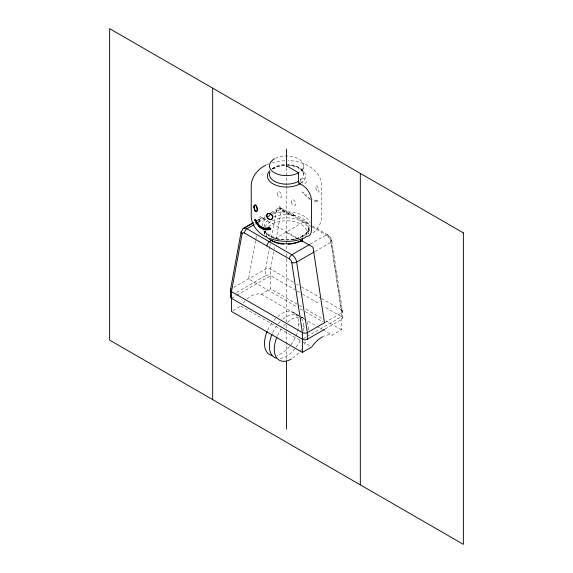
<?xml version="1.0" encoding="UTF-8"?>
<svg xmlns="http://www.w3.org/2000/svg" width="573" height="573" viewBox="0 0 573 573"><rect width="100%" height="100%" fill="white"/><g stroke="black" fill="none" stroke-linecap="round" stroke-linejoin="round"><path stroke-width="0.43" stroke-dasharray="2.87 2.15" d="M264.962 230.898L265.772 232.144L265.406 231.693C276.48 242.658 296.814 242.68 307.737 231.499L307.372 231.95L308.983 228.24L308.718 229.451L308.962 227.545L308.389 233.985M256.446 235.883L248.539 278.901L297.344 307.078M258.867 222.718L259.999 216.573L297.86 238.432M269.804 246.44L265.657 269.016L265.657 275.67L236.42 292.552M269.969 245.573L270.284 243.833M271.401 237.752L276.351 210.835A6.919 3.99 60 0 1 281.157 209.023L311.361 226.464M273.772 251.733L270.592 269.045L270.592 288.835L297.194 304.191M274.302 248.847L274.567 247.407M276.028 239.471L281.2 211.344A3.445 1.984 60 0 1 283.599 210.441A3.459 1.998 -60 0 0 281.157 209.023L272.784 213.858M308.854 228.813L308.983 228.24M317.421 201.281L316.948 199.97M313.216 232.824C318.273 228.648 321.74 222.417 321.768 215.77L321.768 186.196C321.489 169.436 302.78 160.44 287.954 160.612M272.87 169.078L278.277 166.528L284.774 165.404M260.3 218.757L265.6 215.684M270.9 212.619L278.041 208.522L279.717 208.071L282.167 208.515L310.258 224.659M272.992 168.233L273.3 168.061A2.077 1.167 61.1 0 0 274.732 167.23M257.069 220.626L260.923 218.399L257.134 220.584M258.094 221.379L265.7 216.981M268.744 215.226L271.029 213.908M271.788 213.471L276.351 210.835A3.459 2.335 10.4 0 1 281.2 211.344M254.527 224.394L257.571 222.639M258.33 222.202L267.462 216.931M268.221 216.494L269.74 215.613M274.711 238.683L303.618 221.995A3.459 1.998 -60 0 1 306.061 223.406M233.705 287.46L265.657 269.016A3.488 2.013 0 0 1 270.578 269.052L293.727 282.396M310.1 244.184L326.08 234.966A3.459 1.998 -60 0 1 328.522 236.377A3.445 1.984 60 0 1 330.922 240.051L341.529 310L341.529 329.79L332.24 335.148A24.202 13.974 -60 0 0 323.236 336.451M231.471 298.282L236.076 295.625M236.842 295.181L270.592 275.699L294.973 289.773M314.906 251.54L330.879 242.315A3.459 1.583 -8.6 0 0 330.922 240.051M233.018 310.523L240.76 306.054A24.202 13.974 -60 0 1 241.355 305.223M247.142 298.934A24.202 13.974 -60 0 1 261.302 294.2L270.592 288.835M324.841 322.506L341.572 312.851A3.488 2.013 0 0 0 341.515 310.007M303.174 338.793L306.24 337.024M307.013 336.58L341.529 316.654L323.795 306.412M325.17 328.966L341.572 319.498A3.488 2.013 0 0 0 341.515 316.661M266.438 164.895L268.63 163.935M272.017 162.696L277.869 161.314L286.5 160.576M288.226 165.404C293.19 165.747 298.461 167.087 302.05 170.733L301.642 170.288L302.931 172.079L303.525 174.192L303.511 165.396M312.364 225.877L328.522 235.274L330.463 237.43L331.71 240.159L342.568 311.332L342.568 318.18M312.135 226.915L328.522 236.377M286.5 232.538L297.845 239.091M296.807 284.179L298.347 285.067M301.434 286.851L320.708 297.981M321.482 298.426L341.529 310M297.194 291.055L301.627 293.612M302.365 294.042L319.362 303.855M299.407 305.473L301.627 306.748M306.061 309.313L323.795 319.548M326.008 320.83L341.529 329.79M300.445 308.861L304.32 311.103M305.094 311.547L322.907 321.833M293.455 312.486L298.347 315.308M301.14 316.926L303.239 318.137M261.302 294.2L298.648 315.759M299.4 316.196L316.181 325.879M316.948 326.324L322.298 329.411M323.065 329.855L332.24 335.148M298.726 323.709L299.951 324.411M303.002 326.18L304.836 327.24M307.894 329.002L308.503 329.353M240.76 306.054L301.763 341.272M302.523 341.716L310.172 346.128M306.419 196.317L302.458 192.958L302.573 192.084A0.752 0.552 43.1 0 1 303.282 192.335L306.841 195.436M264.038 231.084L264.647 234.078M341.572 312.851L330.879 242.315A6.919 3.99 60 0 0 326.08 234.966M302.386 237.58L302.637 235.252A12.448 7.184 60 0 0 305.853 236.405M286.5 167.789L286.5 184.793M286.5 185.688L286.5 250.136M286.5 253.717L286.5 258.194M286.5 259.089L286.5 321.747M286.5 325.328L286.5 330.693M286.5 331.588L286.5 359.335M317.091 200.135A14.955 5.594 51 0 1 313.359 200.958M310.638 199.698A14.955 5.594 51 0 1 306.77 196.761M317.191 201.109A16.13 4.942 41.5 0 1 312.156 199.683M310.229 198.638A16.13 4.942 41.5 0 1 306.426 196.081M275.355 158.377A17.025 9.827 0 0 1 298.54 158.857A17.025 9.827 0 0 1 299.364 172.244M272.368 168.849A17.025 9.827 0 0 1 296.835 166.528A17.025 9.827 0 0 1 299.378 180.76M272.039 168.827A19.102 11.023 0 0 1 298.619 167.509A19.102 11.023 0 0 1 301.563 182.816M310.065 229.272A24.288 14.024 0 0 1 287.861 239.865A24.288 14.024 0 0 1 263.745 230.769M262.219 226.22A24.288 14.024 0 0 1 265.664 218.65M268.501 216.444A24.288 14.024 0 0 1 270.148 215.491M272.848 214.266A24.288 14.024 0 0 1 310.151 222.668M273.443 216.995A22.462 12.971 0 0 1 306.591 221.751A22.462 12.971 0 0 1 293.276 239.908M279.982 239.958A22.462 12.971 0 0 1 264.626 230.496M264.067 226.908A22.462 12.971 0 0 1 268.458 219.817M268.608 226.901A20.392 11.768 0 0 1 294.3 221.665A20.392 11.768 0 0 1 306.061 235.854M266.939 235.854A20.392 11.768 0 0 1 266.166 231.7M264.948 227.187A22.462 12.971 0 0 1 292.058 218.277A22.462 12.971 0 0 1 308.453 233.598M264.948 234.5A22.462 12.971 0 0 1 264.038 230.847M265.643 275.663A3.488 2.013 0 0 1 270.578 275.706M301.52 318.266A24.202 13.974 -60 0 1 303.224 330.958M300.202 340.348A24.202 13.974 -60 0 1 279.388 358.497M272.798 332.483A24.202 13.974 -60 0 1 276.243 326.517M278.299 323.802A24.202 13.974 -60 0 1 280.519 321.353M282.861 319.204A24.202 13.974 -60 0 1 298.605 315.451M243.217 302.866A24.202 13.974 -60 0 1 245.165 300.761M301.663 317.499A24.202 13.974 -60 0 1 304.643 319.082M306.834 321.804A24.202 13.974 -60 0 1 308.439 331.173M305.717 341.78A24.202 13.974 -60 0 1 303.489 346.221M301.713 349.036A24.202 13.974 -60 0 1 292.925 358.032M277.504 335.699A24.202 13.974 -60 0 1 281.121 329.353M283.578 326.166A24.202 13.974 -60 0 1 285.519 324.06M287.503 322.234A24.202 13.974 -60 0 1 298.562 317.148M277.719 316.59A24.202 13.974 -60 0 1 298.719 324.203A24.202 13.974 -60 0 1 276.902 355.31M267.727 330.048A24.202 13.974 -60 0 1 271.931 322.878M273.794 320.522A24.202 13.974 -60 0 1 275.742 318.416M293.605 214.789L293.433 215.126A17.133 9.891 60 0 1 278.793 206.703L278.686 205.865L279.38 206.137A15.75 9.096 60 0 0 292.817 213.901L293.605 214.789M331.839 240.746L331.481 239.736L331.839 240.746M291.306 201.983A3.28 1.898 60 0 0 295.152 205.564A3.28 1.898 60 0 0 294.25 200.514A3.28 1.898 60 0 0 291.306 201.983M277.167 193.817A3.28 1.898 60 0 0 281.014 197.399A3.28 1.898 60 0 0 280.111 192.356A3.28 1.898 60 0 0 277.167 193.817M300.696 181.211A3.381 2.263 39.4 0 0 305.86 182.966A3.381 2.263 39.4 0 0 303.239 178.224A3.381 2.263 39.4 0 0 300.696 181.211M315.838 187.629A3.381 1.146 68.9 0 0 318.567 192.12A3.381 1.146 68.9 0 0 317.757 187.113A3.381 1.146 68.9 0 0 315.838 187.629"/><path stroke-width="0.86" d="M241.176 231.685L230.461 289.909M322.599 336.774A24.202 13.974 -60 0 0 311.698 347.009L302.408 352.374L231.471 311.418L231.471 291.628L242.078 233.927A3.459 2.335 10.4 0 1 242.121 230.597A6.919 3.99 60 0 1 246.92 228.792L253.767 224.838M269.675 228.734L269.575 228.233L269.575 228.899M269.754 228.147L269.188 228.333A16.151 12.234 71.9 0 1 268.049 228.563L264.619 228.498A14.554 11.188 84.9 0 1 258.072 224L255.357 219.71L257.685 223.814M243.181 228.634L253.209 222.854M271.666 240.438L269.382 241.756A3.459 1.998 -60 0 0 266.939 245.989M309.341 244.621L291.843 254.727A3.459 1.998 -60 0 0 289.401 258.96A3.445 1.984 60 0 1 291.8 262.635L302.408 332.584L302.408 352.374M314.147 251.977L296.649 262.083A3.459 1.583 -8.6 0 1 291.8 262.642M324.841 322.506L307.343 332.612A3.488 2.013 0 0 1 302.422 332.576L231.471 291.628M231.471 298.282L302.408 339.237A3.488 2.013 0 0 0 307.357 339.273L324.461 329.382M243.482 228.434L253.338 222.768M265.671 165.296C257.728 169.128 251.16 177.064 251.232 186.196L251.232 215.77C251.239 225.06 257.95 233.104 266.116 236.857M305.839 237.387C294.515 242.443 281.178 242.637 269.561 238.411M270.42 229.322L267.183 229.931A15.693 12.162 87.4 0 1 259.583 226.858L258.631 225.855M269.289 229.028L269.174 229.064A17.04 12.807 74 0 1 264.884 229.257M268.694 227.825C271.101 228.133 266.28 227.853 265.607 228.326A14.554 10.908 86.2 0 1 258.831 225.182L256.432 221.88M264.884 229.465L263.709 229.229M286.5 165.805L298.54 172.752L298.54 182.98L302.637 185.344A12.448 7.184 60 0 1 311.44 200.593L311.44 230.167A12.448 7.184 60 0 1 306.455 236.448M300.889 240.18L313.001 247.178L324.461 322.728M300.868 240.839L302.386 241.706L302.386 238.404M242.078 233.934A3.445 1.984 60 0 1 244.478 233.032L289.401 258.96M257.392 224.623L255.229 220.763M255.959 222.303L256.991 224.043A15.693 11.933 88.4 0 0 263.702 229.25M255.665 221.715L255.014 220.24L255.2 220.698M255.594 220.204L255.637 221.02M360.324 173.383L360.324 484.858M307.343 339.266L307.343 332.612L296.649 262.083A6.919 3.99 60 0 0 291.843 254.727L246.92 228.792A3.459 1.998 -60 0 0 244.478 233.025M286.5 148.994L286.5 166.893M286.5 361.126L286.5 429.156M230.432 290.103L230.432 296.757M212.676 88.142L212.676 399.617M298.54 172.752A17.025 9.827 0 0 1 274.46 172.752A17.025 9.827 0 0 1 274.46 158.857M254.032 207.519A3.388 1.468 76.8 0 1 255.794 205.399A3.388 1.468 76.8 0 1 257.155 210.563A3.388 1.468 76.8 0 1 254.72 210.119M254.878 209.754A3.359 1.089 76 0 1 254.269 207.619M271.079 219.43A3.388 2.586 47 0 1 266.796 216.25A3.388 2.586 47 0 1 269.94 213.586A3.388 2.586 47 0 1 272.533 218.191M272.619 218.249A3.359 2.521 36.9 0 1 270.993 219.23M268.68 227.775A14.955 11.059 84.7 0 1 257.556 224M269.482 229.121A16.13 12.126 74.1 0 1 257.721 224.179M256.589 221.715A16.151 10.722 79.5 0 1 255.945 220.44M258.939 225.354A17.04 11.632 79.6 0 1 256.317 220.92M269.654 227.99A0.809 0.594 45.5 0 1 270.671 228.462A0.809 0.594 45.5 0 1 270.435 229.358M269.933 172.072A17.025 9.827 0 0 0 278.206 182.916A17.025 9.827 0 0 0 298.54 181.283A2.077 1.196 60 0 0 300.001 183.826M300.653 183.439A19.102 11.023 0 0 1 275.506 185.05A19.102 11.023 0 0 1 269.661 170.833M262.592 228.355A24.288 14.024 0 0 1 262.334 227.295M301.907 240.245A20.392 11.768 0 0 1 287.954 244.277M283.599 244.191A20.392 11.768 0 0 1 271.093 240.245M302.386 240.015A22.462 12.971 0 0 1 266.065 236.234M231.485 291.621A3.488 2.013 0 0 1 231.191 288.914M231.485 298.275A3.488 2.013 0 0 1 230.726 296.012M276.243 358.154A24.202 13.974 -60 0 1 272.103 334.045M291.392 358.999A24.202 13.974 -60 0 1 276.394 357.423A24.202 13.974 -60 0 1 276.931 337.01M272.247 355.539A24.202 13.974 -60 0 1 267.147 331.366M254.942 219.76C254.706 220.669 255.558 218.664 254.942 219.76M463.371 232.882L109.629 28.65L109.629 340.118L463.371 544.35L463.371 232.882M253.982 206.932A3.381 1.483 77 0 0 256.36 211.609A3.381 1.483 77 0 0 256.496 206.402A3.381 1.483 77 0 0 253.982 206.932M266.932 216.716A3.381 2.586 47.6 0 0 272.003 218.972A3.381 2.586 47.6 0 0 270.263 213.715A3.381 2.586 47.6 0 0 266.932 216.716"/></g></svg>
